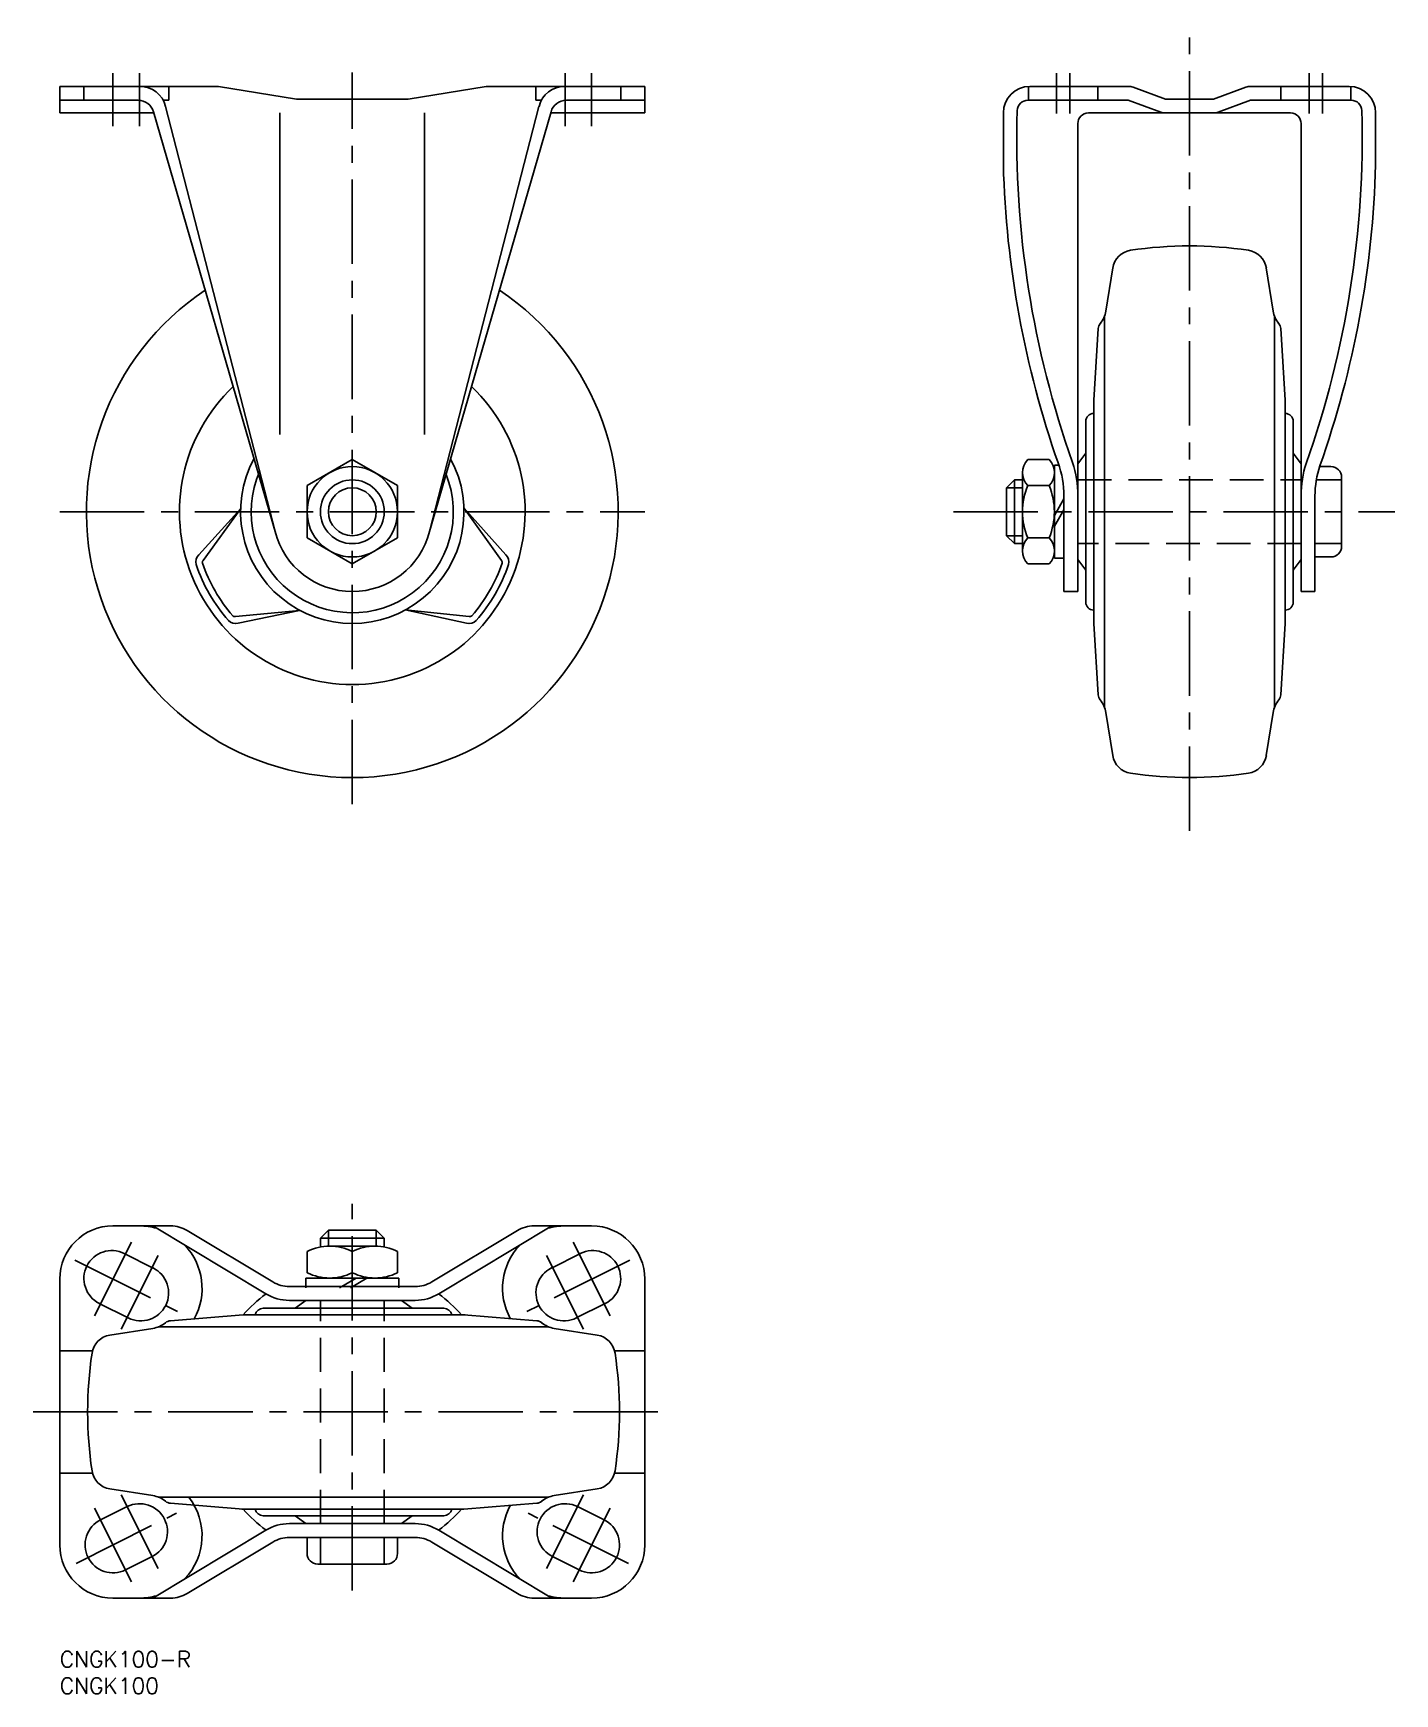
# Model space of a CAD drawing. Extents: x -5 to 251, y -8 to 304.
import ezdxf

# ---------------------------------------------------------------- set-up
doc = ezdxf.new("R2010")
doc.units = 0
doc.header["$LTSCALE"] = 0.5
doc.linetypes.add('CENTER', pattern=[50.8, 31.75, -6.35, 6.35, -6.35])
doc.linetypes.add('DASHED', pattern=[19.05, 12.7, -6.35])
doc.layers.get('0').update_dxf_attribs({"linetype": 'CONTINUOUS'})
for name, color, linetype in [('MSM_CENTER', 1, 'CENTER'), ('MSM_CONTINUOUS', 7, 'CONTINUOUS'), ('MSM_DASHED', 4, 'DASHED'), ('MSM_NARROW', 5, 'CONTINUOUS'), ('MSM_PART_NUMBER', 7, 'CONTINUOUS')]:
    doc.layers.add(name, color=color, linetype=linetype)
doc.styles.get("Standard").update_dxf_attribs({"font": 'txt.shx', "height": 3, "bigfont": 'bigfont.shx'})

# ---------------------------------------------------------------- blocks, each defined once
blk = doc.blocks.new('*U2')
at = {"layer": 'MSM_PART_NUMBER'}
blk.add_text('CNGK100-R', height=3, dxfattribs=at).set_placement((0, -3))
blk = doc.blocks.new('*U3')
at = {"layer": 'MSM_PART_NUMBER'}
blk.add_text('CNGK100', height=3, dxfattribs=at).set_placement((0, -8))

msp = doc.modelspace()

# ---------------------------------------------------------------- linework, layer by layer
for p, q in [((187.02, 213.6), (188.82, 216.72)), ((187.02, 211.58), (188.82, 214.7))]:
    msp.add_line(p, q)
for centre, radius, start, end in [((200.92, 291.72), 2.6, 69.8394, 89.9998), ((223.92, 291.72), 2.6, 90.0002, 110.161), ((14.74, 288.72), 3, 16.1315, 89.9997), ((207.92, 291.92), 2.6, 249.841, 269.999), ((231.42, 287.32), 2, 0, 90), ((170.82, 217.29), 18, 0, 20.1787)]:
    msp.add_arc(centre, radius, start, end)
at = {"layer": 'MSM_CENTER'}
for p, q in [((212.42, 154.32), (212.42, 304.32)), ((10, 296.82), (10, 286.82)), ((15, 296.82), (15, 286.82)), ((55, 159.32), (55, 296.92)), ((95, 296.82), (95, 286.82)), ((100, 296.82), (100, 286.82)), ((187.42, 296.82), (187.42, 289.22)), ((189.92, 296.82), (189.92, 289.22)), ((234.92, 296.82), (234.92, 289.22)), ((237.42, 296.82), (237.42, 289.22)), ((0, 214.32), (110, 214.32)), ((168.02, 214.32), (251.02, 214.32)), ((55, 11.4), (55, 84.18)), ((13.47, 76.93), (6.53, 63.07)), ((96.53, 76.93), (103.47, 63.07)), ((2.84, 73.58), (22.16, 63.92)), ((18.47, 74.43), (11.53, 60.57)), ((107.16, 73.58), (87.84, 63.92)), ((91.53, 74.43), (98.47, 60.57)), ((-5, 45), (115, 45)), ((18.47, 15.57), (11.53, 29.43)), ((91.53, 15.57), (98.47, 29.43)), ((3.07, 16.53), (21.93, 25.97)), ((13.47, 13.07), (6.53, 26.93)), ((106.93, 16.53), (88.07, 25.97)), ((96.53, 13.07), (103.47, 26.93))]:
    msp.add_line(p, q, dxfattribs=at)
at = {"layer": 'MSM_CONTINUOUS'}
for p, q in [((0, 294.32), (29.86, 294.32)), ((0, 289.32), (0, 294.32)), ((44.5, 291.92), (29.86, 294.32)), ((65.5, 291.92), (80.14, 294.32)), ((80.14, 294.32), (110, 294.32)), ((110, 289.32), (110, 294.32)), ((182.42, 294.32), (200.92, 294.32)), ((207.92, 291.92), (201.82, 294.16)), ((216.92, 291.92), (223.03, 294.16)), ((242.42, 294.32), (223.92, 294.32)), ((0, 291.72), (14.74, 291.72)), ((19.9, 290.57), (40.47, 210.59)), ((44.5, 291.92), (65.5, 291.92)), ((90.1, 290.57), (69.53, 210.59)), ((95.25, 291.72), (110, 291.72)), ((182.03, 291.72), (200.92, 291.72)), ((200.92, 291.72), (207.03, 289.48)), ((207.92, 291.92), (216.92, 291.92)), ((223.92, 291.72), (217.82, 289.48)), ((242.82, 291.72), (223.92, 291.72)), ((0, 289.32), (17.63, 289.32)), ((17.63, 289.56), (40.59, 210.16)), ((41.4, 289.32), (41.4, 228.82)), ((68.6, 289.32), (68.6, 228.82)), ((92.37, 289.56), (69.41, 210.16)), ((92.37, 289.32), (110, 289.32)), ((177.42, 279.59), (177.42, 289.32)), ((193.42, 289.32), (231.42, 289.32)), ((247.42, 279.57), (247.42, 289.54)), ((191.42, 287.32), (191.42, 199.32)), ((233.42, 287.32), (233.42, 199.32)), ((197.98, 260.17), (196.7, 252.07)), ((226.87, 260.17), (228.15, 252.07)), ((196.42, 251.05), (196.42, 177.6)), ((228.42, 251.05), (228.42, 177.6)), ((195.26, 248.76), (194.42, 235.32)), ((229.58, 248.76), (230.42, 235.32)), ((194.42, 193.32), (194.42, 235.32)), ((230.42, 193.32), (230.42, 235.32)), ((192.92, 231.32), (192.92, 197.32)), ((231.92, 231.32), (231.92, 197.32)), ((192.92, 225.32), (191.42, 223.32)), ((231.92, 225.32), (233.42, 223.32)), ((55, 224.14), (46.5, 219.23)), ((63.5, 219.23), (55, 224.14)), ((182.02, 224.14), (186.02, 224.14)), ((187.02, 205.57), (187.02, 223.07)), ((187.02, 223.07), (187.87, 223.07)), ((239.02, 222.82), (236.89, 222.82)), ((46.5, 219.23), (46.5, 209.42)), ((63.5, 209.42), (63.5, 219.23)), ((179.52, 220.32), (178.02, 218.82)), ((178.02, 209.82), (178.02, 218.82)), ((179.52, 220.32), (179.52, 208.32)), ((179.52, 220.32), (181.02, 220.32)), ((181.02, 206.96), (181.02, 221.69)), ((186.02, 219.23), (182.02, 219.23)), ((236.28, 220.32), (241.02, 220.32)), ((241.02, 207.82), (241.02, 220.82)), ((188.82, 217.29), (188.82, 199.32)), ((236.02, 217.29), (236.02, 199.32)), ((34.01, 214.91), (26.13, 206.22)), ((34.01, 214.91), (26.94, 205.14)), ((75.99, 215.07), (83.06, 205.14)), ((75.99, 215.07), (83.87, 206.22)), ((46.5, 209.42), (55, 204.51)), ((55, 204.51), (63.5, 209.42)), ((178.02, 209.82), (179.52, 208.32)), ((186.02, 209.42), (182.02, 209.42)), ((179.52, 208.32), (181.02, 208.32)), ((236.02, 208.32), (241.02, 208.32)), ((182.02, 204.51), (186.02, 204.51)), ((187.02, 205.57), (188.82, 205.57)), ((192.92, 203.32), (191.42, 205.32)), ((231.92, 203.32), (233.42, 205.32)), ((239.02, 205.82), (236.02, 205.82)), ((188.82, 199.32), (191.42, 199.32)), ((233.42, 199.32), (236.02, 199.32)), ((45.08, 195.74), (33.02, 194.61)), ((45.08, 195.74), (33.54, 193.38)), ((64.92, 195.9), (76.46, 193.38)), ((64.92, 195.9), (76.98, 194.61)), ((195.26, 179.88), (194.42, 193.32)), ((229.58, 179.88), (230.42, 193.32)), ((197.98, 168.48), (196.7, 176.57)), ((226.87, 168.48), (228.15, 176.57)), ((10, 80), (20.86, 80)), ((38.74, 67.23), (17.47, 80)), ((40.07, 69.46), (23.95, 79.14)), ((49, 77.68), (50.5, 79.18)), ((59.5, 79.18), (50.5, 79.18)), ((59.5, 79.18), (61, 77.68)), ((69.93, 69.46), (86.05, 79.14)), ((71.26, 67.23), (92.53, 80)), ((89.14, 80), (100, 80)), ((46.5, 75.18), (46.5, 71.18)), ((49, 77.68), (61, 77.68)), ((49, 77.68), (49, 76.02)), ((59.25, 76.18), (50.75, 76.18)), ((55, 75.18), (55, 71.18)), ((61, 77.68), (61, 76.02)), ((63.5, 75.18), (63.5, 71.18)), ((12.12, 74.81), (17.57, 72.08)), ((97.88, 74.81), (92.43, 72.08)), ((0, 20), (0, 70)), ((63.75, 70.18), (46.25, 70.18)), ((46.25, 70.18), (46.25, 68.38)), ((55.73, 70.18), (52.61, 68.38)), ((57.74, 70.18), (54.63, 68.38)), ((63.75, 70.18), (63.75, 68.38)), ((110, 20), (110, 70)), ((43.16, 68.6), (66.84, 68.6)), ((66.84, 66), (43.16, 66)), ((44.23, 64.5), (46.23, 66)), ((66.23, 64.5), (64.23, 66)), ((7.43, 65.42), (12.88, 62.69)), ((20.79, 62.16), (34.47, 63.3)), ((34.47, 63.3), (76.23, 63.3)), ((72.23, 64.5), (38.23, 64.5)), ((89.67, 62.16), (75.99, 63.3)), ((102.57, 65.42), (97.12, 62.69)), ((9.38, 59.45), (17.48, 60.72)), ((18.5, 61), (91.95, 61)), ((101.07, 59.45), (92.98, 60.72)), ((6.14, 56.5), (0, 56.5)), ((104.32, 56.5), (110, 56.5)), ((6.14, 33.5), (0, 33.5)), ((104.32, 33.5), (110, 33.5)), ((9.38, 30.55), (17.48, 29.28)), ((18.5, 29), (91.95, 29)), ((101.07, 30.55), (92.98, 29.28)), ((7.65, 24.7), (12.65, 27.2)), ((20.79, 27.84), (34.47, 26.7)), ((75.99, 26.7), (34.23, 26.7)), ((38.23, 25.5), (72.23, 25.5)), ((44.23, 25.5), (46.23, 24)), ((66.23, 25.5), (64.23, 24)), ((89.67, 27.84), (75.99, 26.7)), ((102.35, 24.7), (97.35, 27.2)), ((38.74, 22.77), (17.47, 10)), ((66.84, 24), (43.16, 24)), ((71.26, 22.77), (92.53, 10)), ((40.07, 20.54), (23.95, 10.86)), ((43.16, 21.4), (66.84, 21.4)), ((58.19, 21.4), (43.16, 21.4)), ((46.5, 18.4), (46.5, 21.4)), ((49, 21.4), (49, 16.4)), ((61, 21.4), (61, 16.4)), ((63.5, 18.4), (63.5, 21.4)), ((69.93, 20.54), (86.05, 10.86)), ((12.35, 15.3), (17.35, 17.8)), ((61.5, 16.4), (48.5, 16.4)), ((97.65, 15.3), (92.65, 17.8)), ((10, 10), (20.86, 10)), ((89.14, 10), (100, 10))]:
    msp.add_line(p, q, dxfattribs=at)
for radius in [8.5, 6]:
    msp.add_circle((55, 214.32), radius, dxfattribs=at)
for centre, radius, start, end in [((15.05, 289.32), 5, 14.427, 89.9998), ((94.95, 289.32), 5, 90.0005, 165.573), ((182.42, 289.32), 5, 90, 180), ((242.42, 289.32), 5, 0, 90), ((95.25, 288.72), 3, 90.0008, 163.869), ((182.03, 289.72), 2, 90, 178.3625), ((242.82, 289.72), 2, 1.6244, 90), ((362.47, 284.57), 182.52, 178.3625, 199.5168), ((193.42, 287.32), 2, 90, 180), ((216.92, 291.92), 2.6, 270.001, 290.159), ((61.88, 284.59), 183.01, 340.4682, 1.6244), ((362.47, 284.57), 185.12, 181.5406, 199.2614), ((62.4, 284.56), 185.09, 340.5585, 358.4569), ((201.93, 259.54), 4, 98.5023, 171.038), ((212.42, 189.32), 75, 81.4983, 98.5017), ((222.92, 259.54), 4, 8.9627, 81.4987), ((55, 214.32), 50, 123.588, 56.4116), ((191.76, 252.85), 5, 320.862, 351.039), ((233.09, 252.85), 5, 188.961, 219.138), ((196.96, 248.62), 1.7, 140.529, 175.239), ((227.89, 248.62), 1.7, 4.7611, 39.4711), ((55, 214.32), 32.5, 133.6166, 46.3821), ((194.42, 231.32), 1.5, 90, 180), ((230.42, 231.32), 1.5, 0, 90), ((55, 214.32), 21, 151.715, 28.2846), ((55, 214.32), 19, 156.563, 21.7327), ((184.53, 221.68), 3.51, 135.653, 224.347), ((183.51, 221.68), 3.51, 315.653, 44.347), ((170.89, 217.32), 20.53, 0.1134, 17.7779), ((253.42, 217.36), 20, 162.414, 180), ((254.02, 217.29), 18, 161.6641, 180), ((239.02, 220.82), 2, 0, 90), ((193.56, 214.32), 12.54, 156.965, 203.035), ((174.48, 214.32), 12.54, 336.965, 23.0354), ((55, 214.32), 15, 194.427, 345.573), ((184.53, 206.96), 3.51, 135.653, 224.347), ((183.51, 206.96), 3.51, 315.653, 44.347), ((27.25, 204.93), 1.7, 130.996, 198.693), ((82.75, 204.93), 1.7, 341.306, 49.0046), ((239.02, 207.82), 2, 270, 0), ((55, 214.32), 31, 198.694, 221.306), ((27.29, 204.79), 0.5, 134.914, 198.994), ((55, 214.32), 29.8, 198.988, 221.012), ((55, 214.32), 29.8, 318.988, 341.012), ((55, 214.32), 31, 318.694, 341.306), ((82.71, 204.79), 0.5, 341.003, 45.0868), ((194.42, 197.32), 1.5, 180, 270), ((230.42, 197.32), 1.5, 270, 0), ((32.99, 194.98), 1.7, 221.306, 289.004), ((32.89, 195.1), 0.5, 221.007, 285.093), ((77.01, 194.98), 1.7, 250.996, 318.694), ((77.11, 195.1), 0.5, 254.907, 318.993), ((196.96, 180.02), 1.7, 184.761, 219.471), ((191.76, 175.79), 5, 8.9613, 39.1379), ((233.09, 175.79), 5, 140.862, 171.039), ((227.89, 180.02), 1.7, 320.529, 355.239), ((201.93, 169.1), 4, 188.962, 261.498), ((222.92, 169.1), 4, 278.501, 351.037), ((212.42, 239.32), 75, 261.498, 278.502), ((10, 70), 10, 90, 180), ((15, 68.25), 11.75, 74.0615, 90), ((20.86, 74), 6, 59.0056, 90), ((89.14, 74), 6, 90, 120.9941), ((95, 68.25), 11.75, 90, 105.9385), ((100, 70), 10, 0, 90), ((9.78, 70.11), 5.25, 63.4349, 153.4343), ((15, 68.25), 11.75, 330.8912, 43.9498), ((50.75, 66.65), 9.53, 63.519, 116.481), ((59.25, 66.65), 9.53, 63.519, 116.481), ((95, 68.25), 11.75, 136.0502, 208.8882), ((100.22, 70.11), 5.25, 26.5657, 116.5651), ((9.78, 70.11), 5.25, 153.4343, 243.4349), ((15.22, 67.39), 5.25, 333.4343, 63.4349), ((94.78, 67.39), 5.25, 116.5651, 206.5657), ((100.22, 70.11), 5.25, 296.5651, 26.5657), ((43.16, 74.6), 6, 239.005, 270), ((50.75, 79.72), 9.53, 243.519, 296.4814), ((59.25, 79.72), 9.53, 243.519, 296.4814), ((66.84, 74.6), 6, 270, 300.995), ((55, 45), 27.5, 126.1558, 138.2828), ((43.16, 74.6), 8.6, 239.005, 269.9996), ((66.84, 74.6), 8.6, 270.0004, 300.995), ((55, 45), 27.5, 41.7172, 53.844), ((15.22, 67.39), 5.25, 243.4349, 333.4343), ((38.23, 63), 1.5, 90, 168.462), ((72.23, 63), 1.5, 11.5377, 90), ((94.78, 67.39), 5.25, 206.5657, 296.5651), ((10.01, 55.5), 4, 98.963, 171.499), ((16.7, 65.66), 5, 278.961, 309.138), ((20.93, 60.47), 1.7, 94.761, 129.471), ((89.53, 60.47), 1.7, 50.5289, 85.2389), ((93.76, 65.66), 5, 230.862, 261.039), ((100.45, 55.5), 4, 8.5013, 81.0373), ((80.23, 45), 75, 171.498, 188.502), ((30.23, 45), 75, 351.4983, 8.5017), ((10.01, 34.5), 4, 188.502, 261.038), ((100.45, 34.5), 4, 278.962, 351.4977), ((16.7, 24.34), 5, 50.8621, 81.0387), ((20.93, 29.53), 1.7, 230.529, 265.239), ((15, 21.75), 11.75, 316.0502, 38.0993), ((89.53, 29.53), 1.7, 274.761, 309.471), ((93.76, 24.34), 5, 98.961, 129.138), ((15, 22.5), 5.25, 26.5657, 116.5651), ((55, 45), 27.5, 221.7172, 233.8442), ((38.23, 27), 1.5, 191.539, 270), ((55, 45), 27.5, 306.156, 318.2828), ((72.23, 27), 1.5, 270, 348.461), ((95, 21.75), 11.75, 151.1081, 223.9498), ((95, 22.5), 5.25, 63.4349, 153.4343), ((10, 20), 5.25, 116.5651, 206.5657), ((15, 22.5), 5.25, 296.5651, 26.5657), ((43.16, 15.4), 8.6, 90.0004, 120.995), ((66.84, 15.4), 8.6, 59.005, 89.9996), ((95, 22.5), 5.25, 153.4343, 243.4349), ((100, 20), 5.25, 333.4343, 63.4349), ((10, 20), 10, 180, 270), ((43.16, 15.4), 6, 90.0004, 120.995), ((66.84, 15.4), 6, 59.0046, 89.9996), ((100, 20), 10, 270, 0), ((10, 20), 5.25, 206.5657, 296.5651), ((48.5, 18.4), 2, 180, 270), ((61.5, 18.4), 2, 270, 0), ((100, 20), 5.25, 243.4349, 333.4343), ((15, 21.75), 11.75, 270, 285.9385), ((20.86, 16), 6, 270, 300.9944), ((89.14, 16), 6, 239.0059, 270), ((95, 21.75), 11.75, 254.0615, 270)]:
    msp.add_arc(centre, radius, start, end, dxfattribs=at)
at = {"layer": 'MSM_DASHED'}
for p, q in [((4.53, 294.32), (4.53, 291.72)), ((20.47, 294.32), (20.47, 291.72)), ((89.53, 294.32), (89.53, 291.72)), ((105.47, 294.32), (105.47, 291.72)), ((182.17, 294.32), (182.17, 291.72)), ((195.17, 294.32), (195.17, 291.72)), ((229.57, 294.32), (229.57, 291.72)), ((242.78, 294.31), (242.78, 291.72)), ((19.44, 291.72), (20.47, 291.72)), ((90.56, 291.72), (89.53, 291.72)), ((191.42, 220.32), (233.42, 220.32)), ((233.42, 208.32), (191.42, 208.32)), ((49, 24), (49, 66)), ((61, 24), (61, 66))]:
    msp.add_line(p, q, dxfattribs=at)
at = {"layer": 'MSM_NARROW'}
for p, q in [((178.02, 218.82), (181.02, 218.82)), ((178.02, 209.82), (181.02, 209.82)), ((50.5, 79.18), (50.5, 76.18)), ((59.5, 79.18), (59.5, 76.18))]:
    msp.add_line(p, q, dxfattribs=at)
msp.add_circle((55, 214.32), 4.5, dxfattribs=at)

# ---------------------------------------------------------------- block references
at = {"layer": 'MSM_CONTINUOUS'}
for name in ['*U2', '*U3']:
    msp.add_blockref(name, (0, 0), dxfattribs=at)

doc.saveas('drawing.dxf')
